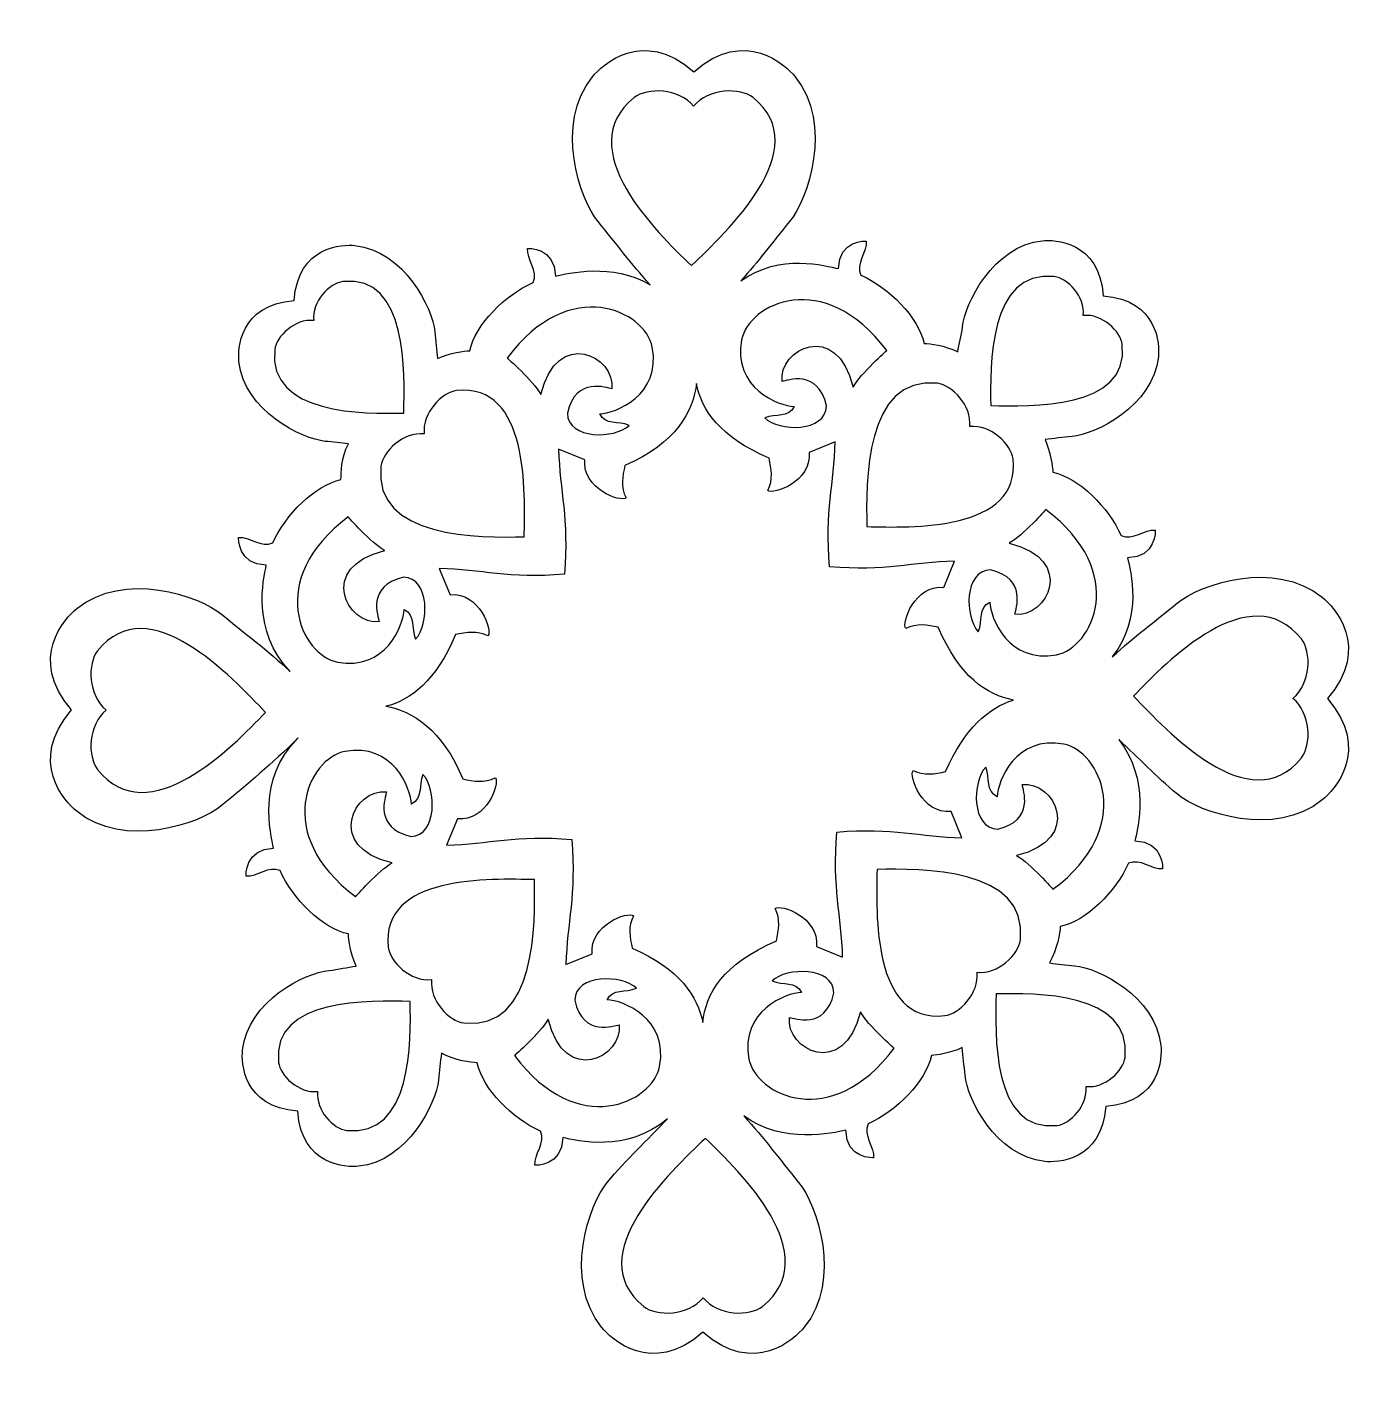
# Model space of a CAD drawing. Header units: centimetres. Extents: x 1 to 126, y -110 to -2.
# Drawn here: x 76.66 to 86.98, y -93.84 to -83.48 of the extents above; entities that cross this region are included whole.
import ezdxf

# ---------------------------------------------------------------- set-up
doc = ezdxf.new("R2010")
doc.units = ezdxf.units.CM
doc.header["$MEASUREMENT"] = 0
doc.layers.add('layer 1', color=7, linetype='Continuous')

msp = doc.modelspace()

# ---------------------------------------------------------------- linework, layer by layer
at = {"layer": 'layer 1', "color": 250}
for points, knots in [([(78.73601, -91.8045), (78.76665, -92.22785), (79.11221, -92.23745), (79.20358, -92.22773), (79.20358, -92.22773), (79.582, -92.18749), (79.79996, -91.74349), (79.81611, -91.56588), (79.81611, -91.56588), (79.8227, -91.49336), (79.83166, -91.4263), (79.83927, -91.36052), (79.83927, -91.36052), (79.94726, -91.41865), (80.06476, -91.43055), (80.11419, -91.43405), (80.11419, -91.43405), (80.15572, -91.63378), (80.38514, -91.86277), (80.60018, -91.95768), (80.60018, -91.95768), (80.64177, -92.0448), (80.54868, -92.13828), (80.55768, -92.21967), (80.55768, -92.21967), (80.55768, -92.21967), (80.76826, -92.23031), (80.77181, -92.00741), (80.77181, -92.00741), (80.87227, -92.02912), (81.26422, -92.13055), (81.57385, -91.86246), (81.57385, -91.86246), (81.42209, -92.02762), (81.25756, -92.17642), (81.11225, -92.35079), (81.11225, -92.35079), (80.9713, -92.51992), (80.77398, -93.0978), (81.0692, -93.46329), (81.0692, -93.46329), (81.14048, -93.55155), (81.45052, -93.84483), (81.84687, -93.50199), (81.84687, -93.50199), (82.24321, -93.84483), (82.55327, -93.55155), (82.62455, -93.46329), (82.62455, -93.46329), (82.91976, -93.0978), (82.72244, -92.51992), (82.58149, -92.35079), (82.58149, -92.35079), (82.43043, -92.16952), (82.32112, -92.01353), (82.16037, -91.84059), (82.16037, -91.84059), (82.46161, -92.06239), (82.84793, -91.97164), (82.9435, -91.95098), (82.9435, -91.95098), (82.94704, -92.17389), (83.15764, -92.16324), (83.15764, -92.16324), (83.15764, -92.16324), (83.16663, -92.08184), (83.07355, -91.98837), (83.11512, -91.90125), (83.11512, -91.90125), (83.33018, -91.80635), (83.55959, -91.57735), (83.60112, -91.37762), (83.60112, -91.37762), (83.64628, -91.37441), (83.73838, -91.36245), (83.83678, -91.31717), (83.83678, -91.31717), (83.84448, -91.38523), (83.85257, -91.45444), (83.85939, -91.52942), (83.85939, -91.52942), (83.87553, -91.70703), (84.0935, -92.15102), (84.47192, -92.19128), (84.47192, -92.19128), (84.5633, -92.201), (84.90885, -92.19139), (84.9395, -91.76803), (84.9395, -91.76803), (85.36286, -91.73738), (85.37246, -91.39183), (85.36275, -91.30045), (85.36275, -91.30045), (85.3225, -90.92203), (84.8785, -90.70406), (84.7009, -90.68792), (84.7009, -90.68792), (84.63291, -90.68175), (84.57084, -90.67445), (84.50902, -90.66729), (84.50902, -90.66729), (84.56891, -90.55817), (84.58701, -90.43817), (84.59056, -90.3882), (84.59056, -90.3882), (84.79028, -90.34665), (85.01927, -90.11723), (85.11417, -89.90219), (85.11417, -89.90219), (85.2013, -89.86061), (85.29477, -89.95371), (85.37617, -89.94469), (85.37617, -89.94469), (85.37617, -89.94469), (85.38682, -89.73411), (85.16391, -89.73056), (85.16391, -89.73056), (85.18507, -89.63261), (85.28258, -89.25861), (85.03892, -88.95298), (85.03892, -88.95298), (85.2044, -89.10512), (85.31522, -89.22722), (85.48985, -89.37274), (85.48985, -89.37274), (85.65899, -89.51369), (86.23688, -89.71102), (86.60235, -89.4158), (86.60235, -89.4158), (86.69062, -89.34452), (86.98389, -89.03448), (86.64107, -88.63813), (86.64107, -88.63813), (86.98389, -88.24178), (86.69062, -87.93173), (86.60235, -87.86045), (86.60235, -87.86045), (86.23688, -87.56523), (85.65899, -87.76257), (85.48985, -87.90351), (85.48985, -87.90351), (85.3119, -88.0518), (85.15941, -88.1609), (84.99022, -88.31695), (84.99022, -88.31695), (85.23037, -88.01197), (85.12856, -87.65646), (85.10747, -87.55888), (85.10747, -87.55888), (85.33039, -87.55534), (85.31974, -87.34476), (85.31974, -87.34476), (85.31974, -87.34476), (85.23834, -87.33574), (85.14487, -87.42883), (85.05775, -87.38725), (85.05775, -87.38725), (84.96284, -87.1722), (84.73385, -86.94279), (84.53412, -86.90125), (84.53412, -86.90125), (84.531, -86.85732), (84.51591, -86.745), (84.47379, -86.64937), (84.47379, -86.64937), (84.5405, -86.64181), (84.6084, -86.63392), (84.68184, -86.62724), (84.68184, -86.62724), (84.85944, -86.61109), (85.30344, -86.39312), (85.34369, -86.0147), (85.34369, -86.0147), (85.35341, -85.92332), (85.34381, -85.57778), (84.92044, -85.54713), (84.92044, -85.54713), (84.88979, -85.12376), (84.54424, -85.11416), (84.45286, -85.12388), (84.45286, -85.12388), (84.07444, -85.16412), (83.85647, -85.60814), (83.84033, -85.78573), (83.84033, -85.78573), (83.83366, -85.85922), (83.81138, -85.91093), (83.80368, -85.97756), (83.80368, -85.97756), (83.69895, -85.92425), (83.59254, -85.91521), (83.5447, -85.91182), (83.5447, -85.91182), (83.50316, -85.71209), (83.27374, -85.4831), (83.05869, -85.38819), (83.05869, -85.38819), (83.01711, -85.30107), (83.1102, -85.20759), (83.1012, -85.1262), (83.1012, -85.1262), (83.1012, -85.1262), (82.89061, -85.11555), (82.88707, -85.33847), (82.88707, -85.33847), (82.79188, -85.3179), (82.43891, -85.21423), (82.13844, -85.43257), (82.13844, -85.43257), (82.27382, -85.28109), (82.37703, -85.13949), (82.51182, -84.97774), (82.51182, -84.97774), (82.65277, -84.80861), (82.85009, -84.23073), (82.55488, -83.86525), (82.55488, -83.86525), (82.48358, -83.77699), (82.17355, -83.4837), (81.7772, -83.82654), (81.7772, -83.82654), (81.38085, -83.4837), (81.07082, -83.77699), (80.99953, -83.86525), (80.99953, -83.86525), (80.7043, -84.23073), (80.90163, -84.80861), (81.04258, -84.97774), (81.04258, -84.97774), (81.18608, -85.14995), (81.29343, -85.29931), (81.44157, -85.4621), (81.44157, -85.4621), (81.15329, -85.28852), (80.80512, -85.37551), (80.71538, -85.3949), (80.71538, -85.3949), (80.71183, -85.17198), (80.50125, -85.18264), (80.50125, -85.18264), (80.50125, -85.18264), (80.49224, -85.26403), (80.58534, -85.35751), (80.54375, -85.44463), (80.54375, -85.44463), (80.32871, -85.53954), (80.0993, -85.76853), (80.05775, -85.96824), (80.05775, -85.96824), (80.0121, -85.9715), (79.90974, -85.98144), (79.81024, -86.02806), (79.81024, -86.02806), (79.80275, -85.96204), (79.79495, -85.89482), (79.78835, -85.82219), (79.78835, -85.82219), (79.77221, -85.64459), (79.55423, -85.20058), (79.17583, -85.16034), (79.17583, -85.16034), (79.08445, -85.15063), (78.73889, -85.16022), (78.70824, -85.58358), (78.70824, -85.58358), (78.28487, -85.61424), (78.27528, -85.95979), (78.285, -86.05117), (78.285, -86.05117), (78.32524, -86.42959), (78.76925, -86.64755), (78.94683, -86.66369), (78.94683, -86.66369), (79.00914, -86.66935), (79.06794, -86.67596), (79.12481, -86.68254), (79.12481, -86.68254), (79.06555, -86.79125), (79.07186, -86.9079), (79.06833, -86.95768), (79.06833, -86.95768), (78.86859, -86.99922), (78.6396, -87.22863), (78.54469, -87.44369), (78.54469, -87.44369), (78.45757, -87.48526), (78.3641, -87.39218), (78.2827, -87.40118), (78.2827, -87.40118), (78.2827, -87.40118), (78.27206, -87.61176), (78.49498, -87.6153), (78.49498, -87.6153), (78.47261, -87.7188), (78.37876, -88.11645), (78.67832, -88.43004), (78.67832, -88.43004), (78.49875, -88.26008), (78.33864, -88.14643), (78.15161, -87.99058), (78.15161, -87.99058), (77.98248, -87.84963), (77.4046, -87.6523), (77.03913, -87.94752), (77.03913, -87.94752), (76.95086, -88.01882), (76.65758, -88.32886), (77.00041, -88.7252), (77.00041, -88.7252), (76.65758, -89.12155), (76.95086, -89.43158), (77.03913, -89.50288), (77.03913, -89.50288), (77.4046, -89.79809), (77.98248, -89.60077), (78.15161, -89.45983), (78.15161, -89.45983), (78.35662, -89.28898), (78.53549, -89.14132), (78.73697, -88.94265), (78.73697, -88.94265), (78.41846, -89.25801), (78.52865, -89.68177), (78.55139, -89.78699), (78.55139, -89.78699), (78.32849, -89.79054), (78.33913, -90.00113), (78.33913, -90.00113), (78.33913, -90.00113), (78.42053, -90.01013), (78.514, -89.91704), (78.60113, -89.95863), (78.60113, -89.95863), (78.69603, -90.17368), (78.92503, -90.40308), (79.12475, -90.44462), (79.12475, -90.44462), (79.12803, -90.49079), (79.13667, -90.59102), (79.18465, -90.69162), (79.18465, -90.69162), (79.11765, -90.69921), (79.04837, -90.71768), (78.9746, -90.72438), (78.9746, -90.72438), (78.797, -90.74053), (78.353, -90.95848), (78.31276, -91.3369), (78.31276, -91.3369), (78.30303, -91.42828), (78.31264, -91.77384), (78.73601, -91.8045)], [0, 0, 0, 0, 0.01123596, 0.01123596, 0.01123596, 0.01123596, 0.02247191, 0.02247191, 0.02247191, 0.02247191, 0.03370787, 0.03370787, 0.03370787, 0.03370787, 0.04494382, 0.04494382, 0.04494382, 0.04494382, 0.05617978, 0.05617978, 0.05617978, 0.05617978, 0.06741573, 0.06741573, 0.06741573, 0.06741573, 0.07865169, 0.07865169, 0.07865169, 0.07865169, 0.08988764, 0.08988764, 0.08988764, 0.08988764, 0.1011236, 0.1011236, 0.1011236, 0.1011236, 0.11235955, 0.11235955, 0.11235955, 0.11235955, 0.12359551, 0.12359551, 0.12359551, 0.12359551, 0.13483146, 0.13483146, 0.13483146, 0.13483146, 0.14606742, 0.14606742, 0.14606742, 0.14606742, 0.15730337, 0.15730337, 0.15730337, 0.15730337, 0.16853933, 0.16853933, 0.16853933, 0.16853933, 0.17977528, 0.17977528, 0.17977528, 0.17977528, 0.19101124, 0.19101124, 0.19101124, 0.19101124, 0.20224719, 0.20224719, 0.20224719, 0.20224719, 0.21348315, 0.21348315, 0.21348315, 0.21348315, 0.2247191, 0.2247191, 0.2247191, 0.2247191, 0.23595506, 0.23595506, 0.23595506, 0.23595506, 0.24719101, 0.24719101, 0.24719101, 0.24719101, 0.25842697, 0.25842697, 0.25842697, 0.25842697, 0.26966292, 0.26966292, 0.26966292, 0.26966292, 0.28089888, 0.28089888, 0.28089888, 0.28089888, 0.29213483, 0.29213483, 0.29213483, 0.29213483, 0.30337079, 0.30337079, 0.30337079, 0.30337079, 0.31460674, 0.31460674, 0.31460674, 0.31460674, 0.3258427, 0.3258427, 0.3258427, 0.3258427, 0.33707865, 0.33707865, 0.33707865, 0.33707865, 0.34831461, 0.34831461, 0.34831461, 0.34831461, 0.35955056, 0.35955056, 0.35955056, 0.35955056, 0.37078652, 0.37078652, 0.37078652, 0.37078652, 0.38202247, 0.38202247, 0.38202247, 0.38202247, 0.39325843, 0.39325843, 0.39325843, 0.39325843, 0.40449438, 0.40449438, 0.40449438, 0.40449438, 0.41573034, 0.41573034, 0.41573034, 0.41573034, 0.42696629, 0.42696629, 0.42696629, 0.42696629, 0.43820225, 0.43820225, 0.43820225, 0.43820225, 0.4494382, 0.4494382, 0.4494382, 0.4494382, 0.46067416, 0.46067416, 0.46067416, 0.46067416, 0.47191011, 0.47191011, 0.47191011, 0.47191011, 0.48314607, 0.48314607, 0.48314607, 0.48314607, 0.49438202, 0.49438202, 0.49438202, 0.49438202, 0.50561798, 0.50561798, 0.50561798, 0.50561798, 0.51685393, 0.51685393, 0.51685393, 0.51685393, 0.52808989, 0.52808989, 0.52808989, 0.52808989, 0.53932584, 0.53932584, 0.53932584, 0.53932584, 0.5505618, 0.5505618, 0.5505618, 0.5505618, 0.56179775, 0.56179775, 0.56179775, 0.56179775, 0.57303371, 0.57303371, 0.57303371, 0.57303371, 0.58426966, 0.58426966, 0.58426966, 0.58426966, 0.59550562, 0.59550562, 0.59550562, 0.59550562, 0.60674157, 0.60674157, 0.60674157, 0.60674157, 0.61797753, 0.61797753, 0.61797753, 0.61797753, 0.62921348, 0.62921348, 0.62921348, 0.62921348, 0.64044944, 0.64044944, 0.64044944, 0.64044944, 0.65168539, 0.65168539, 0.65168539, 0.65168539, 0.66292135, 0.66292135, 0.66292135, 0.66292135, 0.6741573, 0.6741573, 0.6741573, 0.6741573, 0.68539326, 0.68539326, 0.68539326, 0.68539326, 0.69662921, 0.69662921, 0.69662921, 0.69662921, 0.70786517, 0.70786517, 0.70786517, 0.70786517, 0.71910112, 0.71910112, 0.71910112, 0.71910112, 0.73033708, 0.73033708, 0.73033708, 0.73033708, 0.74157303, 0.74157303, 0.74157303, 0.74157303, 0.75280899, 0.75280899, 0.75280899, 0.75280899, 0.76404494, 0.76404494, 0.76404494, 0.76404494, 0.7752809, 0.7752809, 0.7752809, 0.7752809, 0.78651685, 0.78651685, 0.78651685, 0.78651685, 0.79775281, 0.79775281, 0.79775281, 0.79775281, 0.80898876, 0.80898876, 0.80898876, 0.80898876, 0.82022472, 0.82022472, 0.82022472, 0.82022472, 0.83146067, 0.83146067, 0.83146067, 0.83146067, 0.84269663, 0.84269663, 0.84269663, 0.84269663, 0.85393258, 0.85393258, 0.85393258, 0.85393258, 0.86516854, 0.86516854, 0.86516854, 0.86516854, 0.87640449, 0.87640449, 0.87640449, 0.87640449, 0.88764045, 0.88764045, 0.88764045, 0.88764045, 0.8988764, 0.8988764, 0.8988764, 0.8988764, 0.91011236, 0.91011236, 0.91011236, 0.91011236, 0.92134831, 0.92134831, 0.92134831, 0.92134831, 0.93258427, 0.93258427, 0.93258427, 0.93258427, 0.94382022, 0.94382022, 0.94382022, 0.94382022, 0.95505618, 0.95505618, 0.95505618, 0.95505618, 0.96629213, 0.96629213, 0.96629213, 0.96629213, 0.97752809, 0.97752809, 0.97752809, 0.97752809, 1, 1, 1, 1]), ([(81.75843, -85.31513), (81.49401, -85.06221), (80.83123, -84.41599), (81.31923, -84.02568), (81.31923, -84.02568), (81.4174, -83.94716), (81.66282, -83.95086), (81.77557, -84.09186), (81.77557, -84.09186), (81.88833, -83.95086), (82.13375, -83.94716), (82.23192, -84.02568), (82.23192, -84.02568), (82.71993, -84.41599), (82.02284, -85.06221), (81.75843, -85.31513)], [0, 0, 0, 0, 0.2, 0.2, 0.2, 0.2, 0.4, 0.4, 0.4, 0.4, 0.6, 0.6, 0.6, 0.6, 1, 1, 1, 1]), ([(82.54803, -86.39605), (82.42881, -86.39327), (82.07435, -86.25472), (82.14417, -85.88509), (82.14417, -85.88509), (82.19616, -85.60981), (82.77401, -85.32186), (83.25837, -85.96768), (83.25837, -85.96768), (83.25837, -85.96768), (83.05986, -86.14011), (82.99991, -86.24731), (82.99991, -86.24731), (82.87267, -85.7255), (82.42418, -85.95871), (82.45476, -86.20402), (82.45476, -86.20402), (82.49146, -86.19981), (82.72915, -86.10223), (82.79628, -86.39208), (82.79628, -86.39208), (82.79195, -86.59557), (82.43073, -86.59018), (82.32109, -86.48456), (82.32109, -86.48456), (82.4078, -86.44864), (82.50297, -86.48611), (82.54803, -86.39605)], [0, 0, 0, 0, 0.125, 0.125, 0.125, 0.125, 0.25, 0.25, 0.25, 0.25, 0.375, 0.375, 0.375, 0.375, 0.5, 0.5, 0.5, 0.5, 0.625, 0.625, 0.625, 0.625, 0.75, 0.75, 0.75, 0.75, 1, 1, 1, 1]), ([(84.0571, -86.38896), (84.05051, -86.09265), (84.04103, -85.34292), (84.54408, -85.39888), (84.54408, -85.39888), (84.64527, -85.41015), (84.78372, -85.55282), (84.76754, -85.69816), (84.76754, -85.69816), (84.91288, -85.68198), (85.05557, -85.82042), (85.06682, -85.92162), (85.06682, -85.92162), (85.12278, -86.42467), (84.35341, -86.39555), (84.0571, -86.38896)], [0, 0, 0, 0, 0.2, 0.2, 0.2, 0.2, 0.4, 0.4, 0.4, 0.4, 0.6, 0.6, 0.6, 0.6, 1, 1, 1, 1]), ([(79.55008, -86.44692), (79.25378, -86.45351), (78.50404, -86.463), (78.56, -85.95994), (78.56, -85.95994), (78.57126, -85.85875), (78.71394, -85.7203), (78.85928, -85.73648), (78.85928, -85.73648), (78.84309, -85.59114), (78.98154, -85.44847), (79.08273, -85.4372), (79.08273, -85.4372), (79.58579, -85.38126), (79.55666, -86.15063), (79.55008, -86.44692)], [0, 0, 0, 0, 0.2, 0.2, 0.2, 0.2, 0.4, 0.4, 0.4, 0.4, 0.6, 0.6, 0.6, 0.6, 1, 1, 1, 1]), ([(81.14768, -86.26047), (81.17826, -86.01514), (80.72978, -85.78193), (80.60253, -86.30374), (80.60253, -86.30374), (80.54259, -86.19654), (80.34407, -86.02411), (80.34407, -86.02411), (80.34407, -86.02411), (80.82845, -85.37829), (81.40628, -85.66625), (81.45827, -85.94152), (81.45827, -85.94152), (81.52809, -86.31115), (81.17364, -86.44971), (81.05441, -86.45248), (81.05441, -86.45248), (81.09948, -86.54256), (81.19464, -86.50507), (81.28136, -86.541), (81.28136, -86.541), (81.17171, -86.64661), (80.8105, -86.652), (80.80617, -86.44851), (80.80617, -86.44851), (80.87329, -86.15866), (81.11099, -86.25624), (81.14768, -86.26047)], [0, 0, 0, 0, 0.125, 0.125, 0.125, 0.125, 0.25, 0.25, 0.25, 0.25, 0.375, 0.375, 0.375, 0.375, 0.5, 0.5, 0.5, 0.5, 0.625, 0.625, 0.625, 0.625, 0.75, 0.75, 0.75, 0.75, 1, 1, 1, 1]), ([(83.1058, -87.31831), (83.09849, -86.98909), (83.08795, -86.15604), (83.6469, -86.21822), (83.6469, -86.21822), (83.75934, -86.23074), (83.91316, -86.38926), (83.89519, -86.55075), (83.89519, -86.55075), (84.05668, -86.53278), (84.21522, -86.6866), (84.22772, -86.79904), (84.22772, -86.79904), (84.28989, -87.358), (83.43503, -87.32564), (83.1058, -87.31831)], [0, 0, 0, 0, 0.2, 0.2, 0.2, 0.2, 0.4, 0.4, 0.4, 0.4, 0.6, 0.6, 0.6, 0.6, 1, 1, 1, 1]), ([(80.47482, -87.39658), (80.14559, -87.40389), (79.31256, -87.41443), (79.37472, -86.85547), (79.37472, -86.85547), (79.38723, -86.74303), (79.54577, -86.58921), (79.70726, -86.60719), (79.70726, -86.60719), (79.68928, -86.44569), (79.8431, -86.28715), (79.95555, -86.27465), (79.95555, -86.27465), (80.51449, -86.21248), (80.48213, -87.06734), (80.47482, -87.39658)], [0, 0, 0, 0, 0.2, 0.2, 0.2, 0.2, 0.4, 0.4, 0.4, 0.4, 0.6, 0.6, 0.6, 0.6, 1, 1, 1, 1]), ([(81.84718, -91.12486), (81.80629, -90.92762), (81.66825, -90.70864), (81.30388, -90.55407), (81.30388, -90.55407), (81.28688, -90.47325), (81.27027, -90.38675), (81.31357, -90.30566), (81.31357, -90.30566), (81.27307, -90.26752), (80.97457, -90.37358), (80.99722, -90.59598), (80.99722, -90.59598), (80.99722, -90.59598), (80.79565, -90.67947), (80.79565, -90.67947), (80.79565, -90.67947), (80.80394, -90.35475), (80.87591, -90.14932), (80.84002, -89.71879), (80.84002, -89.71879), (80.40947, -89.6829), (80.20405, -89.75487), (79.87934, -89.76316), (79.87934, -89.76316), (79.87934, -89.76316), (79.96283, -89.56158), (79.96283, -89.56158), (79.96283, -89.56158), (80.18523, -89.58424), (80.29128, -89.28574), (80.25314, -89.24523), (80.25314, -89.24523), (80.17205, -89.28853), (80.08556, -89.27193), (80.00474, -89.25491), (80.00474, -89.25491), (79.84382, -88.8756), (79.61693, -88.73084), (79.41231, -88.69734), (79.41231, -88.69734), (79.60322, -88.65058), (79.799, -88.49933), (79.9483, -88.14738), (79.9483, -88.14738), (80.02913, -88.13038), (80.11562, -88.11378), (80.19671, -88.15708), (80.19671, -88.15708), (80.23485, -88.11657), (80.1288, -87.81807), (79.90641, -87.84072), (79.90641, -87.84072), (79.90641, -87.84072), (79.82291, -87.63915), (79.82291, -87.63915), (79.82291, -87.63915), (80.14762, -87.64745), (80.35304, -87.7194), (80.7836, -87.68352), (80.7836, -87.68352), (80.81948, -87.25297), (80.74751, -87.04754), (80.73922, -86.72284), (80.73922, -86.72284), (80.73922, -86.72284), (80.94079, -86.80634), (80.94079, -86.80634), (80.94079, -86.80634), (80.91814, -87.02873), (81.21663, -87.13478), (81.25714, -87.09663), (81.25714, -87.09663), (81.21384, -87.01554), (81.23045, -86.92907), (81.24746, -86.84822), (81.24746, -86.84822), (81.64372, -86.68012), (81.77236, -86.43158), (81.79726, -86.21891), (81.79726, -86.21891), (81.83311, -86.42126), (81.98033, -86.63286), (82.35499, -86.79181), (82.35499, -86.79181), (82.37199, -86.87263), (82.3886, -86.95912), (82.3453, -87.04021), (82.3453, -87.04021), (82.38581, -87.07835), (82.6843, -86.9723), (82.66165, -86.74991), (82.66165, -86.74991), (82.66165, -86.74991), (82.86322, -86.66641), (82.86322, -86.66641), (82.86322, -86.66641), (82.85493, -86.99111), (82.78298, -87.19654), (82.81885, -87.62709), (82.81885, -87.62709), (83.2494, -87.66297), (83.45483, -87.59101), (83.77954, -87.58273), (83.77954, -87.58273), (83.77954, -87.58273), (83.69604, -87.78429), (83.69604, -87.78429), (83.69604, -87.78429), (83.47365, -87.76164), (83.36759, -88.06013), (83.40573, -88.10064), (83.40573, -88.10064), (83.48683, -88.05735), (83.57331, -88.07395), (83.65415, -88.09096), (83.65415, -88.09096), (83.81357, -88.46675), (84.02761, -88.61372), (84.23052, -88.649), (84.23052, -88.649), (84.05009, -88.70461), (83.85137, -88.86659), (83.71057, -89.19848), (83.71057, -89.19848), (83.62974, -89.2155), (83.54326, -89.2321), (83.46217, -89.1888), (83.46217, -89.1888), (83.42403, -89.22931), (83.53008, -89.52781), (83.75247, -89.50516), (83.75247, -89.50516), (83.75247, -89.50516), (83.83597, -89.70672), (83.83597, -89.70672), (83.83597, -89.70672), (83.51125, -89.69843), (83.30583, -89.62647), (82.87528, -89.66235), (82.87528, -89.66235), (82.8394, -90.0929), (82.91136, -90.29833), (82.91966, -90.62304), (82.91966, -90.62304), (82.91966, -90.62304), (82.71809, -90.53954), (82.71809, -90.53954), (82.71809, -90.53954), (82.74074, -90.31715), (82.44224, -90.2111), (82.40173, -90.24924), (82.40173, -90.24924), (82.44503, -90.33032), (82.42842, -90.41681), (82.41142, -90.49764), (82.41142, -90.49764), (82.00307, -90.67088), (81.86545, -90.90667), (81.84718, -91.12486)], [0, 0, 0, 0, 0.02439024, 0.02439024, 0.02439024, 0.02439024, 0.04878049, 0.04878049, 0.04878049, 0.04878049, 0.07317073, 0.07317073, 0.07317073, 0.07317073, 0.09756098, 0.09756098, 0.09756098, 0.09756098, 0.12195122, 0.12195122, 0.12195122, 0.12195122, 0.14634146, 0.14634146, 0.14634146, 0.14634146, 0.17073171, 0.17073171, 0.17073171, 0.17073171, 0.19512195, 0.19512195, 0.19512195, 0.19512195, 0.2195122, 0.2195122, 0.2195122, 0.2195122, 0.24390244, 0.24390244, 0.24390244, 0.24390244, 0.26829268, 0.26829268, 0.26829268, 0.26829268, 0.29268293, 0.29268293, 0.29268293, 0.29268293, 0.31707317, 0.31707317, 0.31707317, 0.31707317, 0.34146341, 0.34146341, 0.34146341, 0.34146341, 0.36585366, 0.36585366, 0.36585366, 0.36585366, 0.3902439, 0.3902439, 0.3902439, 0.3902439, 0.41463415, 0.41463415, 0.41463415, 0.41463415, 0.43902439, 0.43902439, 0.43902439, 0.43902439, 0.46341463, 0.46341463, 0.46341463, 0.46341463, 0.48780488, 0.48780488, 0.48780488, 0.48780488, 0.51219512, 0.51219512, 0.51219512, 0.51219512, 0.53658537, 0.53658537, 0.53658537, 0.53658537, 0.56097561, 0.56097561, 0.56097561, 0.56097561, 0.58536585, 0.58536585, 0.58536585, 0.58536585, 0.6097561, 0.6097561, 0.6097561, 0.6097561, 0.63414634, 0.63414634, 0.63414634, 0.63414634, 0.65853659, 0.65853659, 0.65853659, 0.65853659, 0.68292683, 0.68292683, 0.68292683, 0.68292683, 0.70731707, 0.70731707, 0.70731707, 0.70731707, 0.73170732, 0.73170732, 0.73170732, 0.73170732, 0.75609756, 0.75609756, 0.75609756, 0.75609756, 0.7804878, 0.7804878, 0.7804878, 0.7804878, 0.80487805, 0.80487805, 0.80487805, 0.80487805, 0.82926829, 0.82926829, 0.82926829, 0.82926829, 0.85365854, 0.85365854, 0.85365854, 0.85365854, 0.87804878, 0.87804878, 0.87804878, 0.87804878, 0.90243902, 0.90243902, 0.90243902, 0.90243902, 0.92682927, 0.92682927, 0.92682927, 0.92682927, 0.95121951, 0.95121951, 0.95121951, 0.95121951, 1, 1, 1, 1]), ([(83.96138, -88.12485), (83.85576, -88.01521), (83.85038, -87.654), (84.05386, -87.64966), (84.05386, -87.64966), (84.34371, -87.71679), (84.24613, -87.95448), (84.24191, -87.99118), (84.24191, -87.99118), (84.48723, -88.02176), (84.72044, -87.57328), (84.19863, -87.44603), (84.19863, -87.44603), (84.30584, -87.38608), (84.47826, -87.18757), (84.47826, -87.18757), (84.47826, -87.18757), (85.12409, -87.67194), (84.83613, -88.24978), (84.56085, -88.30178), (84.56085, -88.30178), (84.19122, -88.37159), (84.05268, -88.01714), (84.04989, -87.89791), (84.04989, -87.89791), (83.95982, -87.94298), (83.99729, -88.03814), (83.96138, -88.12485)], [0, 0, 0, 0, 0.125, 0.125, 0.125, 0.125, 0.25, 0.25, 0.25, 0.25, 0.375, 0.375, 0.375, 0.375, 0.5, 0.5, 0.5, 0.5, 0.625, 0.625, 0.625, 0.625, 0.75, 0.75, 0.75, 0.75, 1, 1, 1, 1]), ([(79.55256, -87.95434), (79.54977, -88.07357), (79.41122, -88.42802), (79.0416, -88.35821), (79.0416, -88.35821), (78.76632, -88.30622), (78.47837, -87.72837), (79.12419, -87.244), (79.12419, -87.244), (79.12419, -87.244), (79.29662, -87.44251), (79.40382, -87.50246), (79.40382, -87.50246), (78.88201, -87.62971), (79.11522, -88.0782), (79.36053, -88.04761), (79.36053, -88.04761), (79.35631, -88.01091), (79.25873, -87.77321), (79.54859, -87.7061), (79.54859, -87.7061), (79.75207, -87.71043), (79.74667, -88.07163), (79.64106, -88.18128), (79.64106, -88.18128), (79.60515, -88.09456), (79.64262, -87.99941), (79.55256, -87.95434)], [0, 0, 0, 0, 0.125, 0.125, 0.125, 0.125, 0.25, 0.25, 0.25, 0.25, 0.375, 0.375, 0.375, 0.375, 0.5, 0.5, 0.5, 0.5, 0.625, 0.625, 0.625, 0.625, 0.75, 0.75, 0.75, 0.75, 1, 1, 1, 1]), ([(86.44192, -89.09284), (86.05162, -89.58085), (85.4054, -88.88377), (85.15247, -88.61936), (85.15247, -88.61936), (85.4054, -88.35493), (86.05162, -87.69216), (86.44192, -88.18016), (86.44192, -88.18016), (86.52044, -88.27833), (86.51674, -88.52374), (86.37573, -88.63651), (86.37573, -88.63651), (86.51674, -88.74927), (86.52044, -88.99467), (86.44192, -89.09284)], [0, 0, 0, 0, 0.2, 0.2, 0.2, 0.2, 0.4, 0.4, 0.4, 0.4, 0.6, 0.6, 0.6, 0.6, 1, 1, 1, 1]), ([(78.489, -88.74398), (78.23608, -89.00839), (77.58986, -89.67117), (77.19956, -89.18317), (77.19956, -89.18317), (77.12104, -89.085), (77.12474, -88.83959), (77.26574, -88.72683), (77.26574, -88.72683), (77.12474, -88.61407), (77.12104, -88.36866), (77.19956, -88.27048), (77.19956, -88.27048), (77.58986, -87.78249), (78.23608, -88.47956), (78.489, -88.74398)], [0, 0, 0, 0, 0.2, 0.2, 0.2, 0.2, 0.4, 0.4, 0.4, 0.4, 0.6, 0.6, 0.6, 0.6, 1, 1, 1, 1]), ([(79.18062, -90.1583), (78.5348, -89.67393), (78.82276, -89.09608), (79.09802, -89.0441), (79.09802, -89.0441), (79.46765, -88.97429), (79.6062, -89.32874), (79.60899, -89.44796), (79.60899, -89.44796), (79.69905, -89.40289), (79.66158, -89.30774), (79.6975, -89.22101), (79.6975, -89.22101), (79.80312, -89.33066), (79.8085, -89.69187), (79.60501, -89.6962), (79.60501, -89.6962), (79.31516, -89.62908), (79.41274, -89.3914), (79.41696, -89.35469), (79.41696, -89.35469), (79.17165, -89.32412), (78.93843, -89.77261), (79.46025, -89.89985), (79.46025, -89.89985), (79.35305, -89.95979), (79.18062, -90.1583), (79.18062, -90.1583)], [0, 0, 0, 0, 0.125, 0.125, 0.125, 0.125, 0.25, 0.25, 0.25, 0.25, 0.375, 0.375, 0.375, 0.375, 0.5, 0.5, 0.5, 0.5, 0.625, 0.625, 0.625, 0.625, 0.75, 0.75, 0.75, 0.75, 1, 1, 1, 1]), ([(78.73697, -88.94265), (78.73765, -88.94196), (78.73833, -88.94129), (78.73903, -88.94061), (78.73903, -88.94061), (78.73834, -88.94129), (78.73765, -88.94196), (78.73697, -88.94265)], [0, 0, 0, 0, 0.33333333, 0.33333333, 0.33333333, 0.33333333, 1, 1, 1, 1]), ([(84.29834, -89.29826), (84.30256, -89.33497), (84.40014, -89.57265), (84.11029, -89.63977), (84.11029, -89.63977), (83.90681, -89.63544), (83.9122, -89.27423), (84.01781, -89.16458), (84.01781, -89.16458), (84.05372, -89.2513), (84.01625, -89.34646), (84.10633, -89.39153), (84.10633, -89.39153), (84.1091, -89.27231), (84.24766, -88.91786), (84.61728, -88.98767), (84.61728, -88.98767), (84.89256, -89.03966), (85.18052, -89.6175), (84.53469, -90.10187), (84.53469, -90.10187), (84.53469, -90.10187), (84.36227, -89.90336), (84.25506, -89.84342), (84.25506, -89.84342), (84.77688, -89.71617), (84.54366, -89.26768), (84.29834, -89.29826)], [0, 0, 0, 0, 0.125, 0.125, 0.125, 0.125, 0.25, 0.25, 0.25, 0.25, 0.375, 0.375, 0.375, 0.375, 0.5, 0.5, 0.5, 0.5, 0.625, 0.625, 0.625, 0.625, 0.75, 0.75, 0.75, 0.75, 1, 1, 1, 1]), ([(83.70333, -91.07123), (83.14437, -91.1334), (83.17674, -90.27854), (83.18406, -89.9493), (83.18406, -89.9493), (83.51329, -89.94199), (84.34633, -89.93145), (84.28415, -90.49039), (84.28415, -90.49039), (84.27164, -90.60284), (84.11312, -90.75666), (83.95163, -90.73869), (83.95163, -90.73869), (83.9696, -90.90019), (83.81577, -91.05871), (83.70333, -91.07123)], [0, 0, 0, 0, 0.2, 0.2, 0.2, 0.2, 0.4, 0.4, 0.4, 0.4, 0.6, 0.6, 0.6, 0.6, 1, 1, 1, 1]), ([(80.01198, -91.12765), (79.89953, -91.11514), (79.74571, -90.9566), (79.76369, -90.79512), (79.76369, -90.79512), (79.6022, -90.8131), (79.44366, -90.65927), (79.43115, -90.54682), (79.43115, -90.54682), (79.36899, -89.98787), (80.22385, -90.02025), (80.55308, -90.02755), (80.55308, -90.02755), (80.5604, -90.35679), (80.57093, -91.18983), (80.01198, -91.12765)], [0, 0, 0, 0, 0.2, 0.2, 0.2, 0.2, 0.4, 0.4, 0.4, 0.4, 0.6, 0.6, 0.6, 0.6, 1, 1, 1, 1]), ([(81.51471, -91.46079), (81.46273, -91.73605), (80.88488, -92.02402), (80.4005, -91.37819), (80.4005, -91.37819), (80.4005, -91.37819), (80.59902, -91.20576), (80.65896, -91.09855), (80.65896, -91.09855), (80.7862, -91.62038), (81.23469, -91.38715), (81.20411, -91.14185), (81.20411, -91.14185), (81.16741, -91.14606), (80.92972, -91.24365), (80.86261, -90.9538), (80.86261, -90.9538), (80.86694, -90.7503), (81.22814, -90.7557), (81.33779, -90.86131), (81.33779, -90.86131), (81.25107, -90.89722), (81.15592, -90.85975), (81.11084, -90.94981), (81.11084, -90.94981), (81.23007, -90.95261), (81.58452, -91.09116), (81.51471, -91.46079)], [0, 0, 0, 0, 0.125, 0.125, 0.125, 0.125, 0.25, 0.25, 0.25, 0.25, 0.375, 0.375, 0.375, 0.375, 0.5, 0.5, 0.5, 0.5, 0.625, 0.625, 0.625, 0.625, 0.75, 0.75, 0.75, 0.75, 1, 1, 1, 1]), ([(83.3148, -91.32177), (82.83044, -91.96759), (82.25258, -91.67964), (82.2006, -91.40435), (82.2006, -91.40435), (82.13079, -91.03472), (82.48524, -90.89618), (82.60446, -90.8934), (82.60446, -90.8934), (82.5594, -90.80333), (82.46424, -90.84079), (82.37752, -90.80488), (82.37752, -90.80488), (82.48716, -90.69927), (82.84838, -90.69387), (82.85271, -90.89736), (82.85271, -90.89736), (82.78558, -91.18721), (82.5479, -91.08964), (82.51119, -91.08541), (82.51119, -91.08541), (82.48061, -91.33074), (82.9291, -91.56395), (83.05634, -91.04213), (83.05634, -91.04213), (83.11628, -91.14933), (83.3148, -91.32177), (83.3148, -91.32177)], [0, 0, 0, 0, 0.125, 0.125, 0.125, 0.125, 0.25, 0.25, 0.25, 0.25, 0.375, 0.375, 0.375, 0.375, 0.5, 0.5, 0.5, 0.5, 0.625, 0.625, 0.625, 0.625, 0.75, 0.75, 0.75, 0.75, 1, 1, 1, 1]), ([(79.59934, -90.96264), (79.60593, -91.25895), (79.61541, -92.00868), (79.11235, -91.95273), (79.11235, -91.95273), (79.01116, -91.94148), (78.87272, -91.79879), (78.8889, -91.65345), (78.8889, -91.65345), (78.74356, -91.66962), (78.60088, -91.53119), (78.58963, -91.42999), (78.58963, -91.42999), (78.53367, -90.92693), (79.30304, -90.95607), (79.59934, -90.96264)], [0, 0, 0, 0, 0.2, 0.2, 0.2, 0.2, 0.4, 0.4, 0.4, 0.4, 0.6, 0.6, 0.6, 0.6, 1, 1, 1, 1]), ([(84.56501, -91.91441), (84.06196, -91.97036), (84.09107, -91.20099), (84.09766, -90.90468), (84.09766, -90.90468), (84.39397, -90.8981), (85.1437, -90.88861), (85.08774, -91.39167), (85.08774, -91.39167), (85.07648, -91.49287), (84.93381, -91.6313), (84.78847, -91.61513), (84.78847, -91.61513), (84.80464, -91.76047), (84.6662, -91.90316), (84.56501, -91.91441)], [0, 0, 0, 0, 0.2, 0.2, 0.2, 0.2, 0.4, 0.4, 0.4, 0.4, 0.6, 0.6, 0.6, 0.6, 1, 1, 1, 1]), ([(81.39216, -93.30286), (80.90415, -92.91254), (81.60123, -92.26632), (81.86565, -92.0134), (81.86565, -92.0134), (82.13007, -92.26632), (82.79284, -92.91254), (82.30485, -93.30286), (82.30485, -93.30286), (82.20667, -93.38137), (81.96126, -93.37767), (81.8485, -93.23667), (81.8485, -93.23667), (81.73574, -93.37767), (81.49033, -93.38137), (81.39216, -93.30286)], [0, 0, 0, 0, 0.2, 0.2, 0.2, 0.2, 0.4, 0.4, 0.4, 0.4, 0.6, 0.6, 0.6, 0.6, 1, 1, 1, 1])]:
    msp.add_open_spline(points, degree=3, knots=knots, dxfattribs=at)

doc.saveas('drawing.dxf')
